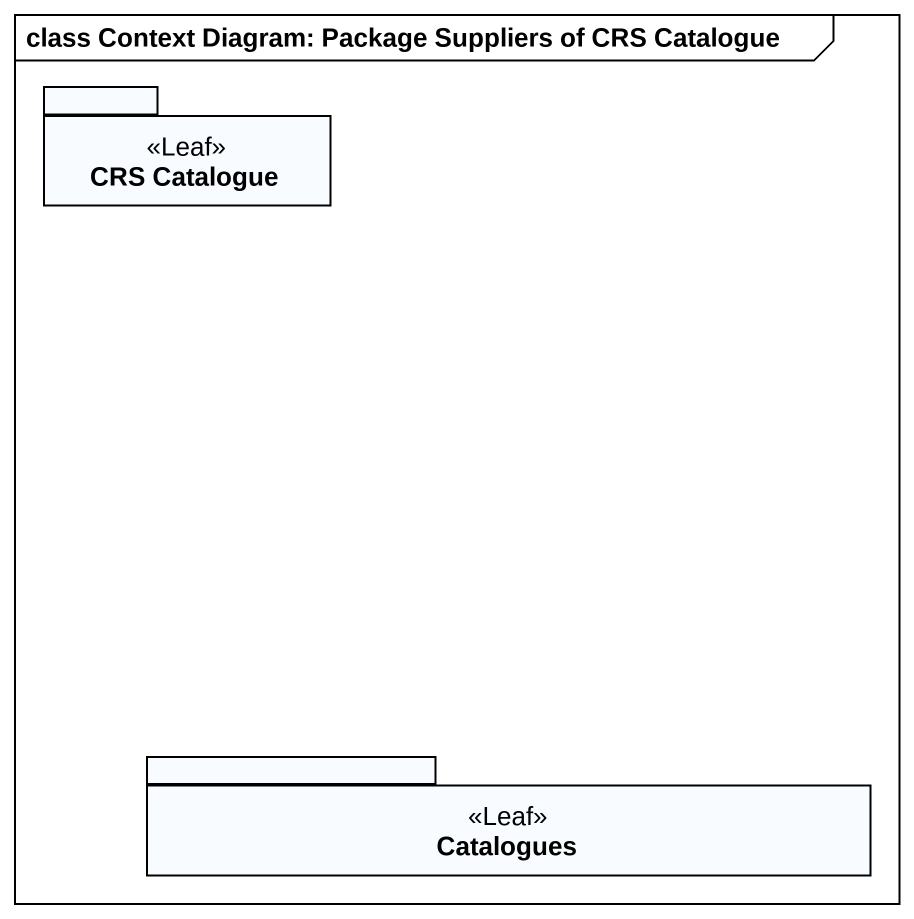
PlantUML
@startuml
mainframe class Context Diagram: Package Suppliers of CRS Catalogue
package "CRS Catalogue" as CRS_Catalogue <<Leaf>> {
}
package Catalogues <<Leaf>> {
}
@enduml
